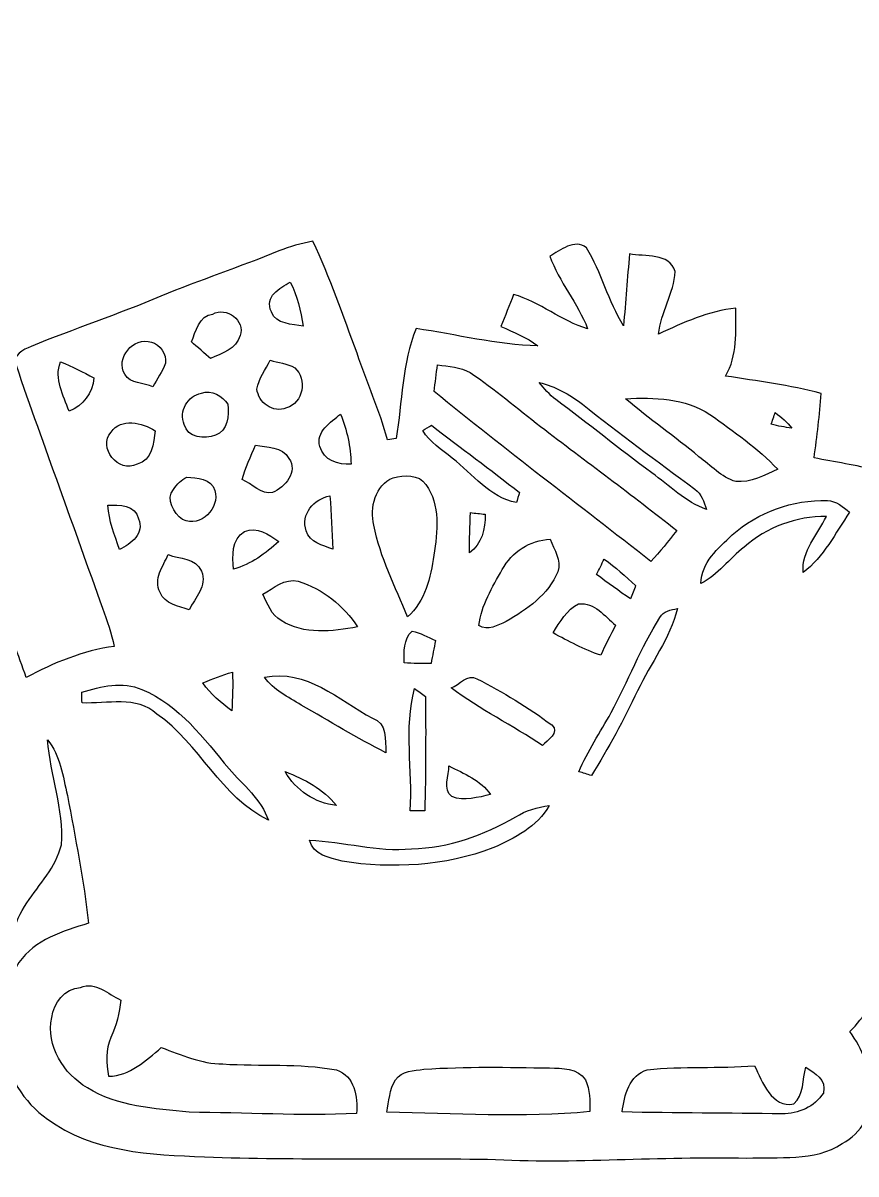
# Model space of a CAD drawing. Header units: centimetres. Extents: x -14.4 to 14.9, y -7.9 to 6.5.
# Drawn here: x -3.01 to 7.42, y -7.87 to 6.54 of the extents above; entities that cross this region are included whole.
import ezdxf

# ---------------------------------------------------------------- set-up
doc = ezdxf.new("R2010")
doc.units = ezdxf.units.CM
doc.header["$MEASUREMENT"] = 0
doc.layers.add('Layer 1', color=7, linetype='Continuous')

msp = doc.modelspace()

# ---------------------------------------------------------------- linework, layer by layer
at = {"layer": 'Layer 1', "color": 251}
for points, knots in [([(10.00407, 5.87375), (10.16459, 6.07589), (10.22667, 6.33977), (10.38931, 6.54262), (10.38931, 6.54262), (10.5089, 6.33977), (10.58827, 6.11505), (10.71951, 5.9182), (10.71951, 5.9182), (10.92306, 5.77286), (11.19576, 5.80073), (11.43141, 5.75063), (11.43141, 5.75063), (11.43847, 5.70971), (11.44587, 5.66843), (11.45364, 5.62716), (11.45364, 5.62716), (11.29383, 5.46982), (11.1065, 5.33435), (10.97386, 5.15232), (10.97386, 5.15232), (10.95692, 4.8895), (11.06099, 4.63197), (11.10086, 4.37268), (11.10086, 4.37268), (10.92694, 4.42842), (10.76325, 4.50991), (10.59497, 4.57835), (10.59497, 4.57835), (10.84262, 3.89714), (11.00032, 3.18699), (11.25291, 2.5079), (11.25291, 2.5079), (11.3538, 2.24367), (11.48997, 1.98226), (11.70975, 1.7974), (11.70975, 1.7974), (11.86886, 1.69651), (12.08017, 1.79634), (12.18036, 1.93604), (12.18036, 1.93604), (12.2234, 2.12125), (12.06712, 2.2419), (11.98986, 2.38619), (11.98986, 2.38619), (12.09887, 2.40877), (12.20611, 2.43558), (12.31935, 2.43769), (12.31935, 2.43769), (12.76879, 2.26166), (12.92437, 1.64289), (12.63685, 1.26224), (12.63685, 1.26224), (12.4333, 0.92781), (12.05089, 0.77788), (11.71787, 0.60995), (11.71787, 0.60995), (11.94223, 0.07585), (12.22551, -0.45685), (12.68483, -0.82585), (12.68483, -0.82585), (12.80971, -0.95814), (13.06759, -0.99448), (13.18084, -0.83256), (13.18084, -0.83256), (13.27009, -0.72637), (13.25421, -0.55774), (13.15861, -0.46108), (13.15861, -0.46108), (13.08417, -0.38418), (13.01574, -0.29986), (12.99598, -0.19156), (12.99598, -0.19156), (13.1445, -0.18979), (13.3096, -0.12876), (13.44824, -0.20391), (13.44824, -0.20391), (13.90826, -0.6163), (13.88533, -1.42028), (13.4433, -1.83621), (13.4433, -1.83621), (13.09335, -2.15265), (12.60016, -2.08986), (12.16766, -2.07186), (12.16766, -2.07186), (12.29889, -2.4952), (12.52185, -2.88396), (12.76174, -3.25402), (12.76174, -3.25402), (12.94871, -3.52884), (13.14379, -3.8167), (13.42954, -3.99803), (13.42954, -3.99803), (13.58653, -4.07776), (13.82642, -4.12679), (13.94389, -3.96064), (13.94389, -3.96064), (14.12875, -3.74509), (14.09876, -3.44311), (13.96118, -3.2131), (13.96118, -3.2131), (13.88604, -3.24132), (13.8116, -3.27166), (13.73717, -3.30165), (13.73717, -3.30165), (13.72059, -3.2385), (13.70436, -3.17535), (13.68954, -3.11291), (13.68954, -3.11291), (13.81584, -3.0413), (13.93578, -2.92382), (14.08924, -2.92065), (14.08924, -2.92065), (14.34536, -2.95381), (14.52704, -3.17429), (14.6364, -3.39161), (14.6364, -3.39161), (14.85971, -4.00262), (14.75599, -4.75015), (14.29244, -5.22534), (14.29244, -5.22534), (13.92379, -5.5245), (13.43096, -5.62998), (12.96529, -5.62751), (12.96529, -5.62751), (12.21458, -5.64762), (11.49385, -5.40103), (10.75549, -5.30895), (10.75549, -5.30895), (10.72903, -6.15879), (10.74702, -7.00934), (10.74173, -7.85989), (10.74173, -7.85989), (10.5029, -7.86871), (10.26407, -7.874), (10.0263, -7.86165), (10.0263, -7.86165), (10.00442, -7.01005), (10.02982, -6.15703), (10.01077, -5.30542), (10.01077, -5.30542), (9.31086, -5.39891), (8.62824, -5.59647), (7.92057, -5.63421), (7.92057, -5.63421), (7.63235, -5.61411), (7.52122, -5.92631), (7.34272, -6.09), (7.34272, -6.09), (7.49229, -6.30837), (7.61118, -6.55391), (7.60201, -6.82731), (7.60201, -6.82731), (7.65528, -7.10177), (7.47959, -7.36529), (7.24641, -7.49229), (7.24641, -7.49229), (6.8961, -7.72548), (6.44596, -7.65246), (6.05014, -7.67539), (6.05014, -7.67539), (4.96782, -7.64611), (3.88549, -7.75159), (2.80353, -7.68809), (2.80353, -7.68809), (1.62278, -7.6775), (0.44132, -7.69973), (-0.73907, -7.66057), (-0.73907, -7.66057), (-1.40935, -7.63058), (-2.14701, -7.60483), (-2.70616, -7.18644), (-2.70616, -7.18644), (-3.31858, -6.76698), (-3.46816, -5.83741), (-3.06493, -5.22534), (-3.06493, -5.22534), (-2.86632, -4.93924), (-2.51178, -4.82917), (-2.19357, -4.73393), (-2.19357, -4.73393), (-2.24966, -4.19559), (-2.36008, -3.66395), (-2.4571, -3.13196), (-2.4571, -3.13196), (-2.51531, -2.89489), (-2.54494, -2.62996), (-2.70651, -2.43664), (-2.70651, -2.43664), (-2.67264, -2.87867), (-2.49943, -3.30447), (-2.53294, -3.75179), (-2.53294, -3.75179), (-2.60103, -4.02978), (-2.81058, -4.24498), (-2.96404, -4.47781), (-2.96404, -4.47781), (-3.14466, -4.72087), (-3.17183, -5.02955), (-3.26531, -5.3086), (-3.26531, -5.3086), (-3.37714, -5.62786), (-3.49497, -5.94854), (-3.67877, -6.23464), (-3.67877, -6.23464), (-3.82305, -6.48652), (-4.02202, -6.70525), (-4.13914, -6.97301), (-4.13914, -6.97301), (-4.12221, -7.118), (-3.91231, -7.14446), (-3.83293, -7.24747), (-3.83293, -7.24747), (-3.87174, -7.33002), (-3.85657, -7.4616), (-3.94229, -7.52299), (-3.94229, -7.52299), (-4.21922, -7.62494), (-4.52191, -7.61506), (-4.81118, -7.59319), (-4.81118, -7.59319), (-4.97487, -7.56356), (-5.16326, -7.49018), (-5.23134, -7.32578), (-5.23134, -7.32578), (-5.28673, -7.07672), (-5.32412, -6.82202), (-5.41302, -6.58178), (-5.41302, -6.58178), (-6.01592, -6.64281), (-6.62129, -6.69537), (-7.22771, -6.65939), (-7.22771, -6.65939), (-7.27322, -6.90704), (-7.31626, -7.15645), (-7.38646, -7.39881), (-7.38646, -7.39881), (-7.4168, -7.50111), (-7.50888, -7.56461), (-7.60624, -7.59566), (-7.60624, -7.59566), (-7.99289, -7.69267), (-8.43809, -7.71631), (-8.77076, -7.45137), (-8.77076, -7.45137), (-8.65258, -7.31485), (-8.52064, -7.19138), (-8.37953, -7.07884), (-8.37953, -7.07884), (-8.48536, -6.82378), (-8.61801, -6.58107), (-8.73654, -6.33201), (-8.73654, -6.33201), (-8.7563, -6.33448), (-8.79581, -6.33942), (-8.81521, -6.34189), (-8.81521, -6.34189), (-8.89847, -6.54932), (-8.98807, -6.77616), (-9.18951, -6.89575), (-9.18951, -6.89575), (-9.38389, -6.98429), (-9.60826, -6.96348), (-9.81004, -7.02557), (-9.81004, -7.02557), (-9.89295, -7.0552), (-9.90036, -7.16492), (-9.89224, -7.24006), (-9.89224, -7.24006), (-9.78076, -7.36494), (-9.52359, -7.36635), (-9.50877, -7.56356), (-9.50877, -7.56356), (-9.59168, -7.75406), (-9.84074, -7.7724), (-10.01677, -7.80027), (-10.01677, -7.80027), (-10.26089, -7.86483), (-10.48385, -7.73148), (-10.70328, -7.64893), (-10.70328, -7.64893), (-10.67082, -7.35436), (-10.68388, -7.05979), (-10.72444, -6.76734), (-10.72444, -6.76734), (-11.35768, -6.76734), (-11.99021, -6.80332), (-12.62345, -6.79238), (-12.62345, -6.79238), (-12.64391, -7.07813), (-12.63826, -7.366), (-12.57335, -7.64611), (-12.57335, -7.64611), (-12.80125, -7.75864), (-13.05595, -7.84472), (-13.31278, -7.80874), (-13.31278, -7.80874), (-13.49269, -7.77522), (-13.66026, -7.69973), (-13.82854, -7.63129), (-13.82854, -7.63129), (-13.77033, -7.43479), (-13.59147, -7.33601), (-13.41684, -7.26616), (-13.41684, -7.26616), (-13.54737, -6.737), (-13.69871, -6.20818), (-13.73046, -5.66138), (-13.73046, -5.66138), (-13.75657, -5.20277), (-13.73823, -4.7438), (-13.71776, -4.28554), (-13.71776, -4.28554), (-13.7227, -3.86151), (-13.82183, -3.44135), (-13.77915, -3.0166), (-13.77915, -3.0166), (-13.76962, -2.52836), (-13.65744, -2.0514), (-13.60135, -1.56845), (-13.60135, -1.56845), (-13.55372, -1.20615), (-13.46588, -0.85125), (-13.38016, -0.49671), (-13.38016, -0.49671), (-13.72517, -0.49389), (-14.05643, -0.39476), (-14.37287, -0.26599), (-14.37287, -0.26599), (-14.37464, -0.23671), (-14.37746, -0.17886), (-14.37887, -0.14958), (-14.37887, -0.14958), (-14.04514, 0.02434), (-13.66344, 0.0762), (-13.29055, 0.07408), (-13.29055, 0.07408), (-13.57136, 0.39476), (-13.92767, 0.65405), (-14.13898, 1.03152), (-14.13898, 1.03152), (-14.29844, 1.32539), (-14.39404, 1.67958), (-14.28821, 2.00801), (-14.28821, 2.00801), (-14.17673, 2.56364), (-13.73646, 3.15454), (-13.11028, 3.09951), (-13.11028, 3.09951), (-13.08594, 3.04976), (-13.0616, 3.00002), (-13.03726, 2.95028), (-13.03726, 2.95028), (-13.208, 2.76719), (-13.4172, 2.60421), (-13.4934, 2.35444), (-13.4934, 2.35444), (-13.33782, 2.28247), (-13.17907, 2.21862), (-13.02244, 2.14842), (-13.02244, 2.14842), (-13.18542, 2.06234), (-13.3477, 1.97414), (-13.50116, 1.87184), (-13.50116, 1.87184), (-13.38792, 1.70286), (-13.21294, 1.59103), (-13.04184, 1.48625), (-13.04184, 1.48625), (-13.04078, 1.46579), (-13.03796, 1.42416), (-13.03655, 1.40335), (-13.03655, 1.40335), (-13.18542, 1.32045), (-13.33535, 1.23896), (-13.47611, 1.14265), (-13.47611, 1.14265), (-13.45671, 0.82656), (-13.37769, 0.46179), (-13.0937, 0.27728), (-13.0937, 0.27728), (-12.79208, 0.16051), (-12.4781, 0.28822), (-12.19835, 0.40076), (-12.19835, 0.40076), (-12.08299, 0.48789), (-11.9701, 0.43956), (-11.87768, 0.36618), (-11.87768, 0.36618), (-11.83111, 0.39299), (-11.78419, 0.41981), (-11.73727, 0.44626), (-11.73727, 0.44626), (-11.7094, 0.38523), (-11.68188, 0.32385), (-11.65401, 0.26247), (-11.65401, 0.26247), (-11.4173, 0.26705), (-11.14284, 0.12418), (-10.92976, 0.27481), (-10.92976, 0.27481), (-10.77524, 0.42898), (-10.66906, 0.63888), (-10.6747, 0.86113), (-10.6747, 0.86113), (-10.76078, 1.07068), (-10.96363, 1.19592), (-11.13861, 1.32433), (-11.13861, 1.32433), (-11.13155, 1.34197), (-11.11709, 1.3776), (-11.11003, 1.39524), (-11.11003, 1.39524), (-10.94176, 1.42064), (-10.71845, 1.43192), (-10.62955, 1.60726), (-10.62955, 1.60726), (-10.70187, 1.86372), (-10.97915, 1.96391), (-11.19611, 2.07327), (-11.19611, 2.07327), (-11.19717, 2.09444), (-11.19928, 2.13678), (-11.20034, 2.15794), (-11.20034, 2.15794), (-11.04688, 2.24367), (-10.77489, 2.20627), (-10.68493, 2.38725), (-10.68493, 2.38725), (-10.72339, 2.65042), (-11.00878, 2.74849), (-11.20211, 2.87973), (-11.20211, 2.87973), (-11.18835, 2.92841), (-11.17424, 2.97674), (-11.16013, 3.02472), (-11.16013, 3.02472), (-10.88284, 2.99967), (-10.55617, 3.06282), (-10.32193, 2.87232), (-10.32193, 2.87232), (-10.09685, 2.68146), (-9.91658, 2.42605), (-9.86473, 2.13007), (-9.86473, 2.13007), (-9.80158, 1.89336), (-9.88695, 1.64888), (-9.95574, 1.42311), (-9.95574, 1.42311), (-10.12225, 0.95215), (-10.42494, 0.55139), (-10.69446, 0.13653), (-10.69446, 0.13653), (-10.31311, 0.15593), (-9.79311, 0.16087), (-9.61002, -0.24624), (-9.61002, -0.24624), (-9.94728, -0.34431), (-10.29229, -0.41134), (-10.64436, -0.41628), (-10.64436, -0.41628), (-10.45069, -1.01388), (-10.37661, -1.64006), (-10.22421, -2.2479), (-10.22421, -2.2479), (-10.10285, -2.22074), (-9.98149, -2.19146), (-9.85979, -2.16464), (-9.85979, -2.16464), (-9.7917, -2.29658), (-9.72467, -2.42993), (-9.65941, -2.56399), (-9.65941, -2.56399), (-9.40999, -1.97979), (-9.18034, -1.38571), (-8.87906, -0.8255), (-8.87906, -0.8255), (-8.69103, -0.4251), (-8.45679, -0.04551), (-8.30756, 0.37218), (-8.30756, 0.37218), (-8.17563, 0.62265), (-8.40916, 0.89641), (-8.31215, 1.149), (-8.31215, 1.149), (-8.19891, 1.35749), (-7.91386, 1.34867), (-7.76252, 1.5173), (-7.76252, 1.5173), (-7.71772, 1.56845), (-7.68315, 1.62807), (-7.6514, 1.68804), (-7.6514, 1.68804), (-7.2517, 2.49731), (-6.74652, 3.25438), (-6.16585, 3.94441), (-6.16585, 3.94441), (-6.03003, 4.1275), (-6.25122, 4.35257), (-6.13481, 4.54554), (-6.13481, 4.54554), (-6.00639, 4.87997), (-5.48569, 4.83658), (-5.31707, 4.56177), (-5.31707, 4.56177), (-5.2518, 4.31729), (-5.41408, 4.03613), (-5.25992, 3.81106), (-5.25992, 3.81106), (-4.97452, 3.35245), (-4.69971, 2.88396), (-4.49192, 2.38407), (-4.49192, 2.38407), (-4.36739, 2.08986), (-4.24427, 1.79458), (-4.09328, 1.51271), (-4.09328, 1.51271), (-4.0005, 1.3395), (-3.7906, 1.27494), (-3.68864, 1.1116), (-3.68864, 1.1116), (-3.64561, 0.9084), (-3.7278, 0.69638), (-3.70134, 0.48966), (-3.70134, 0.48966), (-3.61209, 0.03422), (-3.3782, -0.37359), (-3.25861, -0.81986), (-3.25861, -0.81986), (-3.181, -1.10349), (-3.06952, -1.37583), (-2.97427, -1.65347), (-2.97427, -1.65347), (-2.62714, -1.47355), (-2.26166, -1.31657), (-1.87043, -1.26577), (-1.87043, -1.26577), (-1.90394, -1.10173), (-1.95968, -0.94403), (-2.0193, -0.78811), (-2.0193, -0.78811), (-2.37561, 0.22789), (-2.7499, 1.23825), (-3.10092, 2.25566), (-3.10092, 2.25566), (-3.15136, 2.38301), (-3.00814, 2.45322), (-2.91324, 2.49202), (-2.91324, 2.49202), (-2.37419, 2.70969), (-1.8228, 2.89595), (-1.28623, 3.11961), (-1.28623, 3.11961), (-0.8001, 3.32387), (-0.29845, 3.48686), (0.18909, 3.68759), (0.18909, 3.68759), (0.32667, 3.74438), (0.47202, 3.77825), (0.61771, 3.80894), (0.61771, 3.80894), (0.83114, 3.35315), (0.99378, 2.87549), (1.17087, 2.40524), (1.17087, 2.40524), (1.29187, 2.04258), (1.44851, 1.69192), (1.55222, 1.32362), (1.55222, 1.32362), (1.5875, 1.32856), (1.62278, 1.3335), (1.65841, 1.33844), (1.65841, 1.33844), (1.73602, 1.7967), (1.73037, 2.27965), (1.90818, 2.71533), (1.90818, 2.71533), (2.41688, 2.64301), (2.91712, 2.51001), (3.43359, 2.49908), (3.43359, 2.49908), (3.29494, 2.60703), (3.13055, 2.67088), (2.9718, 2.74108), (2.9718, 2.74108), (3.02436, 2.87549), (3.07869, 3.00955), (3.1309, 3.14396), (3.1309, 3.14396), (3.46075, 3.04553), (3.72816, 2.80952), (4.05765, 2.71392), (4.05765, 2.71392), (3.931, 3.03283), (3.70417, 3.30094), (3.58211, 3.62162), (3.58211, 3.62162), (3.71475, 3.69041), (3.89326, 3.85022), (4.04178, 3.72533), (4.04178, 3.72533), (4.23439, 3.42053), (4.31236, 3.05541), (4.50779, 2.75061), (4.50779, 2.75061), (4.53249, 3.05118), (4.55366, 3.35139), (4.58258, 3.65125), (4.58258, 3.65125), (4.76956, 3.61139), (5.08564, 3.67101), (5.15338, 3.42865), (5.15338, 3.42865), (5.14068, 3.15771), (4.97099, 2.91782), (4.94489, 2.64583), (4.94489, 2.64583), (5.25533, 2.78871), (5.56966, 2.93758), (5.91502, 2.97109), (5.91502, 2.97109), (5.90726, 2.68288), (5.94042, 2.37737), (5.78273, 2.11984), (5.78273, 2.11984), (6.18384, 2.06058), (6.58777, 2.00519), (6.98077, 1.90394), (6.98077, 1.90394), (6.96313, 1.63407), (6.92961, 1.3656), (6.89328, 1.09784), (6.89328, 1.09784), (7.15222, 1.03893), (7.41821, 1.01106), (7.67327, 0.93416), (7.67327, 0.93416), (7.83731, 0.87806), (7.97772, 0.77082), (8.12306, 0.67839), (8.12306, 0.67839), (8.07156, 0.34255), (7.82391, 0.10724), (7.58331, -0.1076), (7.58331, -0.1076), (7.64787, -0.17321), (7.71278, -0.23883), (7.77522, -0.30692), (7.77522, -0.30692), (7.6641, -0.38841), (7.53604, -0.47766), (7.50323, -0.62018), (7.50323, -0.62018), (7.51875, -0.75389), (7.61365, -0.86113), (7.66798, -0.98108), (7.66798, -0.98108), (7.91986, -0.92463), (8.16681, -0.80821), (8.32309, -0.59655), (8.32309, -0.59655), (8.62859, -0.2286), (8.89459, 0.18556), (9.0357, 0.64594), (9.0357, 0.64594), (8.7182, 0.76694), (8.37459, 0.89676), (8.17386, 1.18816), (8.17386, 1.18816), (7.89164, 1.53811), (7.92797, 2.11243), (8.30933, 2.37984), (8.30933, 2.37984), (8.44197, 2.49343), (8.61131, 2.42782), (8.75594, 2.38654), (8.75594, 2.38654), (8.69315, 2.27718), (8.59543, 2.18511), (8.5598, 2.06163), (8.5598, 2.06163), (8.56262, 1.82598), (8.9027, 1.64641), (9.08438, 1.81539), (9.08438, 1.81539), (9.26077, 1.96779), (9.36166, 2.18687), (9.45727, 2.39466), (9.45727, 2.39466), (9.61919, 2.79224), (9.74196, 3.20463), (9.85767, 3.61774), (9.85767, 3.61774), (9.94904, 3.94123), (10.0778, 4.25379), (10.15294, 4.58223), (10.15294, 4.58223), (10.00019, 4.51344), (9.85344, 4.4323), (9.69751, 4.37198), (9.69751, 4.37198), (9.69539, 4.62915), (9.75677, 4.88139), (9.79417, 5.13468), (9.79417, 5.13468), (9.61637, 5.32659), (9.42516, 5.50968), (9.28123, 5.72982), (9.28123, 5.72982), (9.52288, 5.76721), (9.77618, 5.78485), (10.00407, 5.87375), (10.00407, 5.87375), (10.00407, 5.87375), (10.00407, 5.87375), (10.00407, 5.87375)], [0, 0, 0, 0, 0.00555556, 0.00555556, 0.00555556, 0.00555556, 0.01111111, 0.01111111, 0.01111111, 0.01111111, 0.01666667, 0.01666667, 0.01666667, 0.01666667, 0.02222222, 0.02222222, 0.02222222, 0.02222222, 0.02777778, 0.02777778, 0.02777778, 0.02777778, 0.03333333, 0.03333333, 0.03333333, 0.03333333, 0.03888889, 0.03888889, 0.03888889, 0.03888889, 0.04444444, 0.04444444, 0.04444444, 0.04444444, 0.05, 0.05, 0.05, 0.05, 0.05555556, 0.05555556, 0.05555556, 0.05555556, 0.06111111, 0.06111111, 0.06111111, 0.06111111, 0.06666667, 0.06666667, 0.06666667, 0.06666667, 0.07222222, 0.07222222, 0.07222222, 0.07222222, 0.07777778, 0.07777778, 0.07777778, 0.07777778, 0.08333333, 0.08333333, 0.08333333, 0.08333333, 0.08888889, 0.08888889, 0.08888889, 0.08888889, 0.09444444, 0.09444444, 0.09444444, 0.09444444, 0.1, 0.1, 0.1, 0.1, 0.10555556, 0.10555556, 0.10555556, 0.10555556, 0.11111111, 0.11111111, 0.11111111, 0.11111111, 0.11666667, 0.11666667, 0.11666667, 0.11666667, 0.12222222, 0.12222222, 0.12222222, 0.12222222, 0.12777778, 0.12777778, 0.12777778, 0.12777778, 0.13333333, 0.13333333, 0.13333333, 0.13333333, 0.13888889, 0.13888889, 0.13888889, 0.13888889, 0.14444444, 0.14444444, 0.14444444, 0.14444444, 0.15, 0.15, 0.15, 0.15, 0.15555556, 0.15555556, 0.15555556, 0.15555556, 0.16111111, 0.16111111, 0.16111111, 0.16111111, 0.16666667, 0.16666667, 0.16666667, 0.16666667, 0.17222222, 0.17222222, 0.17222222, 0.17222222, 0.17777778, 0.17777778, 0.17777778, 0.17777778, 0.18333333, 0.18333333, 0.18333333, 0.18333333, 0.18888889, 0.18888889, 0.18888889, 0.18888889, 0.19444444, 0.19444444, 0.19444444, 0.19444444, 0.2, 0.2, 0.2, 0.2, 0.20555556, 0.20555556, 0.20555556, 0.20555556, 0.21111111, 0.21111111, 0.21111111, 0.21111111, 0.21666667, 0.21666667, 0.21666667, 0.21666667, 0.22222222, 0.22222222, 0.22222222, 0.22222222, 0.22777778, 0.22777778, 0.22777778, 0.22777778, 0.23333333, 0.23333333, 0.23333333, 0.23333333, 0.23888889, 0.23888889, 0.23888889, 0.23888889, 0.24444444, 0.24444444, 0.24444444, 0.24444444, 0.25, 0.25, 0.25, 0.25, 0.25555556, 0.25555556, 0.25555556, 0.25555556, 0.26111111, 0.26111111, 0.26111111, 0.26111111, 0.26666667, 0.26666667, 0.26666667, 0.26666667, 0.27222222, 0.27222222, 0.27222222, 0.27222222, 0.27777778, 0.27777778, 0.27777778, 0.27777778, 0.28333333, 0.28333333, 0.28333333, 0.28333333, 0.28888889, 0.28888889, 0.28888889, 0.28888889, 0.29444444, 0.29444444, 0.29444444, 0.29444444, 0.3, 0.3, 0.3, 0.3, 0.30555556, 0.30555556, 0.30555556, 0.30555556, 0.31111111, 0.31111111, 0.31111111, 0.31111111, 0.31666667, 0.31666667, 0.31666667, 0.31666667, 0.32222222, 0.32222222, 0.32222222, 0.32222222, 0.32777778, 0.32777778, 0.32777778, 0.32777778, 0.33333333, 0.33333333, 0.33333333, 0.33333333, 0.33888889, 0.33888889, 0.33888889, 0.33888889, 0.34444444, 0.34444444, 0.34444444, 0.34444444, 0.35, 0.35, 0.35, 0.35, 0.35555556, 0.35555556, 0.35555556, 0.35555556, 0.36111111, 0.36111111, 0.36111111, 0.36111111, 0.36666667, 0.36666667, 0.36666667, 0.36666667, 0.37222222, 0.37222222, 0.37222222, 0.37222222, 0.37777778, 0.37777778, 0.37777778, 0.37777778, 0.38333333, 0.38333333, 0.38333333, 0.38333333, 0.38888889, 0.38888889, 0.38888889, 0.38888889, 0.39444444, 0.39444444, 0.39444444, 0.39444444, 0.4, 0.4, 0.4, 0.4, 0.40555556, 0.40555556, 0.40555556, 0.40555556, 0.41111111, 0.41111111, 0.41111111, 0.41111111, 0.41666667, 0.41666667, 0.41666667, 0.41666667, 0.42222222, 0.42222222, 0.42222222, 0.42222222, 0.42777778, 0.42777778, 0.42777778, 0.42777778, 0.43333333, 0.43333333, 0.43333333, 0.43333333, 0.43888889, 0.43888889, 0.43888889, 0.43888889, 0.44444444, 0.44444444, 0.44444444, 0.44444444, 0.45, 0.45, 0.45, 0.45, 0.45555556, 0.45555556, 0.45555556, 0.45555556, 0.46111111, 0.46111111, 0.46111111, 0.46111111, 0.46666667, 0.46666667, 0.46666667, 0.46666667, 0.47222222, 0.47222222, 0.47222222, 0.47222222, 0.47777778, 0.47777778, 0.47777778, 0.47777778, 0.48333333, 0.48333333, 0.48333333, 0.48333333, 0.48888889, 0.48888889, 0.48888889, 0.48888889, 0.49444444, 0.49444444, 0.49444444, 0.49444444, 0.5, 0.5, 0.5, 0.5, 0.50555556, 0.50555556, 0.50555556, 0.50555556, 0.51111111, 0.51111111, 0.51111111, 0.51111111, 0.51666667, 0.51666667, 0.51666667, 0.51666667, 0.52222222, 0.52222222, 0.52222222, 0.52222222, 0.52777778, 0.52777778, 0.52777778, 0.52777778, 0.53333333, 0.53333333, 0.53333333, 0.53333333, 0.53888889, 0.53888889, 0.53888889, 0.53888889, 0.54444444, 0.54444444, 0.54444444, 0.54444444, 0.55, 0.55, 0.55, 0.55, 0.55555556, 0.55555556, 0.55555556, 0.55555556, 0.56111111, 0.56111111, 0.56111111, 0.56111111, 0.56666667, 0.56666667, 0.56666667, 0.56666667, 0.57222222, 0.57222222, 0.57222222, 0.57222222, 0.57777778, 0.57777778, 0.57777778, 0.57777778, 0.58333333, 0.58333333, 0.58333333, 0.58333333, 0.58888889, 0.58888889, 0.58888889, 0.58888889, 0.59444444, 0.59444444, 0.59444444, 0.59444444, 0.6, 0.6, 0.6, 0.6, 0.60555556, 0.60555556, 0.60555556, 0.60555556, 0.61111111, 0.61111111, 0.61111111, 0.61111111, 0.61666667, 0.61666667, 0.61666667, 0.61666667, 0.62222222, 0.62222222, 0.62222222, 0.62222222, 0.62777778, 0.62777778, 0.62777778, 0.62777778, 0.63333333, 0.63333333, 0.63333333, 0.63333333, 0.63888889, 0.63888889, 0.63888889, 0.63888889, 0.64444444, 0.64444444, 0.64444444, 0.64444444, 0.65, 0.65, 0.65, 0.65, 0.65555556, 0.65555556, 0.65555556, 0.65555556, 0.66111111, 0.66111111, 0.66111111, 0.66111111, 0.66666667, 0.66666667, 0.66666667, 0.66666667, 0.67222222, 0.67222222, 0.67222222, 0.67222222, 0.67777778, 0.67777778, 0.67777778, 0.67777778, 0.68333333, 0.68333333, 0.68333333, 0.68333333, 0.68888889, 0.68888889, 0.68888889, 0.68888889, 0.69444444, 0.69444444, 0.69444444, 0.69444444, 0.7, 0.7, 0.7, 0.7, 0.70555556, 0.70555556, 0.70555556, 0.70555556, 0.71111111, 0.71111111, 0.71111111, 0.71111111, 0.71666667, 0.71666667, 0.71666667, 0.71666667, 0.72222222, 0.72222222, 0.72222222, 0.72222222, 0.72777778, 0.72777778, 0.72777778, 0.72777778, 0.73333333, 0.73333333, 0.73333333, 0.73333333, 0.73888889, 0.73888889, 0.73888889, 0.73888889, 0.74444444, 0.74444444, 0.74444444, 0.74444444, 0.75, 0.75, 0.75, 0.75, 0.75555556, 0.75555556, 0.75555556, 0.75555556, 0.76111111, 0.76111111, 0.76111111, 0.76111111, 0.76666667, 0.76666667, 0.76666667, 0.76666667, 0.77222222, 0.77222222, 0.77222222, 0.77222222, 0.77777778, 0.77777778, 0.77777778, 0.77777778, 0.78333333, 0.78333333, 0.78333333, 0.78333333, 0.78888889, 0.78888889, 0.78888889, 0.78888889, 0.79444444, 0.79444444, 0.79444444, 0.79444444, 0.8, 0.8, 0.8, 0.8, 0.80555556, 0.80555556, 0.80555556, 0.80555556, 0.81111111, 0.81111111, 0.81111111, 0.81111111, 0.81666667, 0.81666667, 0.81666667, 0.81666667, 0.82222222, 0.82222222, 0.82222222, 0.82222222, 0.82777778, 0.82777778, 0.82777778, 0.82777778, 0.83333333, 0.83333333, 0.83333333, 0.83333333, 0.83888889, 0.83888889, 0.83888889, 0.83888889, 0.84444444, 0.84444444, 0.84444444, 0.84444444, 0.85, 0.85, 0.85, 0.85, 0.85555556, 0.85555556, 0.85555556, 0.85555556, 0.86111111, 0.86111111, 0.86111111, 0.86111111, 0.86666667, 0.86666667, 0.86666667, 0.86666667, 0.87222222, 0.87222222, 0.87222222, 0.87222222, 0.87777778, 0.87777778, 0.87777778, 0.87777778, 0.88333333, 0.88333333, 0.88333333, 0.88333333, 0.88888889, 0.88888889, 0.88888889, 0.88888889, 0.89444444, 0.89444444, 0.89444444, 0.89444444, 0.9, 0.9, 0.9, 0.9, 0.90555556, 0.90555556, 0.90555556, 0.90555556, 0.91111111, 0.91111111, 0.91111111, 0.91111111, 0.91666667, 0.91666667, 0.91666667, 0.91666667, 0.92222222, 0.92222222, 0.92222222, 0.92222222, 0.92777778, 0.92777778, 0.92777778, 0.92777778, 0.93333333, 0.93333333, 0.93333333, 0.93333333, 0.93888889, 0.93888889, 0.93888889, 0.93888889, 0.94444444, 0.94444444, 0.94444444, 0.94444444, 0.95, 0.95, 0.95, 0.95, 0.95555556, 0.95555556, 0.95555556, 0.95555556, 0.96111111, 0.96111111, 0.96111111, 0.96111111, 0.96666667, 0.96666667, 0.96666667, 0.96666667, 0.97222222, 0.97222222, 0.97222222, 0.97222222, 0.97777778, 0.97777778, 0.97777778, 0.97777778, 0.98333333, 0.98333333, 0.98333333, 0.98333333, 0.98888889, 0.98888889, 0.98888889, 0.98888889, 1, 1, 1, 1]), ([(0.09631, 2.92312), (0.15416, 2.76684), (0.36336, 2.77142), (0.49318, 2.74391), (0.49318, 2.74391), (0.46567, 2.93582), (0.42263, 3.12561), (0.33232, 3.29847), (0.33232, 3.29847), (0.19967, 3.22051), (0.00741, 3.12103), (0.09631, 2.92312), (0.09631, 2.92312), (0.09631, 2.92312), (0.09631, 2.92312), (0.09631, 2.92312)], [0, 0, 0, 0, 0.2, 0.2, 0.2, 0.2, 0.4, 0.4, 0.4, 0.4, 0.6, 0.6, 0.6, 0.6, 1, 1, 1, 1]), ([(-0.63818, 2.89736), (-0.8061, 2.87655), (-0.85372, 2.67723), (-0.9017, 2.54776), (-0.9017, 2.54776), (-0.84314, 2.4959), (-0.72602, 2.39254), (-0.6671, 2.34068), (-0.6671, 2.34068), (-0.52952, 2.40383), (-0.3362, 2.45921), (-0.29598, 2.62855), (-0.29598, 2.62855), (-0.22401, 2.8127), (-0.46673, 2.99544), (-0.63818, 2.89736), (-0.63818, 2.89736), (-0.63818, 2.89736), (-0.63818, 2.89736), (-0.63818, 2.89736)], [0, 0, 0, 0, 0.16666667, 0.16666667, 0.16666667, 0.16666667, 0.33333333, 0.33333333, 0.33333333, 0.33333333, 0.5, 0.5, 0.5, 0.5, 0.66666667, 0.66666667, 0.66666667, 0.66666667, 1, 1, 1, 1]), ([(-1.73919, 2.14313), (-1.67217, 2.02001), (-1.49437, 2.04117), (-1.38853, 1.98579), (-1.38853, 1.98579), (-1.33703, 2.08456), (-1.26471, 2.17452), (-1.22873, 2.28106), (-1.22873, 2.28106), (-1.21461, 2.39536), (-1.29258, 2.51742), (-1.40653, 2.54564), (-1.40653, 2.54564), (-1.62878, 2.61902), (-1.86231, 2.34103), (-1.73919, 2.14313), (-1.73919, 2.14313), (-1.73919, 2.14313), (-1.73919, 2.14313), (-1.73919, 2.14313)], [0, 0, 0, 0, 0.16666667, 0.16666667, 0.16666667, 0.16666667, 0.33333333, 0.33333333, 0.33333333, 0.33333333, 0.5, 0.5, 0.5, 0.5, 0.66666667, 0.66666667, 0.66666667, 0.66666667, 1, 1, 1, 1]), ([(0.08184, 2.32022), (0.02611, 2.20098), (-0.06562, 2.09127), (-0.08396, 1.95756), (-0.08396, 1.95756), (-0.06879, 1.79141), (0.11747, 1.64959), (0.28575, 1.72332), (0.28575, 1.72332), (0.49459, 1.77483), (0.55069, 2.0888), (0.38911, 2.22179), (0.38911, 2.22179), (0.30092, 2.28388), (0.17604, 2.28424), (0.08184, 2.32022), (0.08184, 2.32022), (0.08184, 2.32022), (0.08184, 2.32022), (0.08184, 2.32022)], [0, 0, 0, 0, 0.16666667, 0.16666667, 0.16666667, 0.16666667, 0.33333333, 0.33333333, 0.33333333, 0.33333333, 0.5, 0.5, 0.5, 0.5, 0.66666667, 0.66666667, 0.66666667, 0.66666667, 1, 1, 1, 1]), ([(-2.54247, 2.29799), (-2.63066, 2.08668), (-2.50613, 1.87995), (-2.43699, 1.6824), (-2.43699, 1.6824), (-2.25989, 1.74907), (-2.14136, 1.90465), (-2.12513, 2.09726), (-2.12513, 2.09726), (-2.26166, 2.16994), (-2.39854, 2.24155), (-2.54247, 2.29799), (-2.54247, 2.29799), (-2.54247, 2.29799), (-2.54247, 2.29799), (-2.54247, 2.29799)], [0, 0, 0, 0, 0.2, 0.2, 0.2, 0.2, 0.4, 0.4, 0.4, 0.4, 0.6, 0.6, 0.6, 0.6, 1, 1, 1, 1]), ([(2.17734, 2.26201), (2.16359, 2.14983), (2.14771, 2.03906), (2.13501, 1.92687), (2.13501, 1.92687), (3.02436, 1.19768), (3.94688, 0.50941), (4.84928, -0.2032), (4.84928, -0.2032), (4.96394, -0.07973), (5.06871, 0.05256), (5.17419, 0.18415), (5.17419, 0.18415), (4.61469, 0.63253), (4.03507, 1.0541), (3.46604, 1.49013), (3.46604, 1.49013), (3.17253, 1.71379), (2.89595, 1.96003), (2.58763, 2.16323), (2.58763, 2.16323), (2.46415, 2.23661), (2.31599, 2.23979), (2.17734, 2.26201), (2.17734, 2.26201), (2.17734, 2.26201), (2.17734, 2.26201), (2.17734, 2.26201)], [0, 0, 0, 0, 0.125, 0.125, 0.125, 0.125, 0.25, 0.25, 0.25, 0.25, 0.375, 0.375, 0.375, 0.375, 0.5, 0.5, 0.5, 0.5, 0.625, 0.625, 0.625, 0.625, 0.75, 0.75, 0.75, 0.75, 1, 1, 1, 1]), ([(3.45228, 2.04117), (3.51296, 1.96286), (3.57893, 1.88701), (3.6576, 1.82598), (3.6576, 1.82598), (4.06259, 1.52612), (4.45417, 1.20862), (4.85987, 0.90911), (4.85987, 0.90911), (5.08212, 0.75036), (5.28214, 0.54257), (5.54531, 0.45014), (5.54531, 0.45014), (5.51427, 0.54363), (5.48217, 0.64382), (5.39856, 0.70414), (5.39856, 0.70414), (4.92831, 1.05763), (4.44817, 1.39841), (3.99168, 1.76953), (3.99168, 1.76953), (3.83081, 1.89195), (3.64878, 1.99108), (3.45228, 2.04117), (3.45228, 2.04117), (3.45228, 2.04117), (3.45228, 2.04117), (3.45228, 2.04117)], [0, 0, 0, 0, 0.125, 0.125, 0.125, 0.125, 0.25, 0.25, 0.25, 0.25, 0.375, 0.375, 0.375, 0.375, 0.5, 0.5, 0.5, 0.5, 0.625, 0.625, 0.625, 0.625, 0.75, 0.75, 0.75, 0.75, 1, 1, 1, 1]), ([(-0.77964, 1.90676), (-0.94933, 1.8736), (-1.06574, 1.68134), (-0.99448, 1.51306), (-0.99448, 1.51306), (-0.95568, 1.34796), (-0.73695, 1.32292), (-0.60466, 1.37936), (-0.60466, 1.37936), (-0.45226, 1.43334), (-0.42827, 1.63089), (-0.44979, 1.76777), (-0.44979, 1.76777), (-0.51717, 1.87501), (-0.64876, 1.95086), (-0.77964, 1.90676), (-0.77964, 1.90676), (-0.77964, 1.90676), (-0.77964, 1.90676), (-0.77964, 1.90676)], [0, 0, 0, 0, 0.16666667, 0.16666667, 0.16666667, 0.16666667, 0.33333333, 0.33333333, 0.33333333, 0.33333333, 0.5, 0.5, 0.5, 0.5, 0.66666667, 0.66666667, 0.66666667, 0.66666667, 1, 1, 1, 1]), ([(4.53214, 1.8355), (4.82847, 1.58256), (5.15126, 1.36172), (5.45006, 1.11054), (5.45006, 1.11054), (5.59858, 1.00189), (5.73229, 0.85584), (5.91185, 0.79834), (5.91185, 0.79834), (6.10023, 0.78458), (6.27309, 0.87701), (6.4389, 0.95285), (6.4389, 0.95285), (6.18702, 1.21673), (5.88433, 1.42769), (5.58906, 1.63971), (5.58906, 1.63971), (5.27685, 1.84397), (4.89162, 1.85773), (4.53214, 1.8355), (4.53214, 1.8355), (4.53214, 1.8355), (4.53214, 1.8355), (4.53214, 1.8355)], [0, 0, 0, 0, 0.14285714, 0.14285714, 0.14285714, 0.14285714, 0.28571429, 0.28571429, 0.28571429, 0.28571429, 0.42857143, 0.42857143, 0.42857143, 0.42857143, 0.57142857, 0.57142857, 0.57142857, 0.57142857, 0.71428571, 0.71428571, 0.71428571, 0.71428571, 1, 1, 1, 1]), ([(-1.91135, 1.41746), (-2.08351, 1.23331), (-1.81716, 0.88935), (-1.58433, 1.01882), (-1.58433, 1.01882), (-1.397, 1.05622), (-1.37654, 1.28658), (-1.3589, 1.43651), (-1.3589, 1.43651), (-1.52118, 1.53564), (-1.78541, 1.60161), (-1.91135, 1.41746), (-1.91135, 1.41746), (-1.91135, 1.41746), (-1.91135, 1.41746), (-1.91135, 1.41746)], [0, 0, 0, 0, 0.2, 0.2, 0.2, 0.2, 0.4, 0.4, 0.4, 0.4, 0.6, 0.6, 0.6, 0.6, 1, 1, 1, 1]), ([(0.7052, 1.23825), (0.74612, 1.06433), (0.93627, 1.00577), (1.09538, 1.01847), (1.09538, 1.01847), (1.08938, 1.23402), (1.04352, 1.44498), (0.96238, 1.6443), (0.96238, 1.6443), (0.84455, 1.54058), (0.64629, 1.4224), (0.7052, 1.23825), (0.7052, 1.23825), (0.7052, 1.23825), (0.7052, 1.23825), (0.7052, 1.23825)], [0, 0, 0, 0, 0.2, 0.2, 0.2, 0.2, 0.4, 0.4, 0.4, 0.4, 0.6, 0.6, 0.6, 0.6, 1, 1, 1, 1]), ([(6.40644, 1.66264), (6.3941, 1.62595), (6.36905, 1.55258), (6.35635, 1.51589), (6.35635, 1.51589), (6.44172, 1.49578), (6.5278, 1.4799), (6.61494, 1.4672), (6.61494, 1.4672), (6.55426, 1.54129), (6.4837, 1.6062), (6.40644, 1.66264), (6.40644, 1.66264), (6.40644, 1.66264), (6.40644, 1.66264), (6.40644, 1.66264)], [0, 0, 0, 0, 0.2, 0.2, 0.2, 0.2, 0.4, 0.4, 0.4, 0.4, 0.6, 0.6, 0.6, 0.6, 1, 1, 1, 1]), ([(1.99319, 1.44039), (2.07786, 1.28764), (2.23238, 1.20086), (2.36255, 1.09255), (2.36255, 1.09255), (2.61937, 0.89394), (2.83034, 0.59831), (3.16653, 0.53481), (3.16653, 0.53481), (3.17571, 0.56621), (3.1944, 0.629), (3.20357, 0.6604), (3.20357, 0.6604), (2.84268, 0.95038), (2.46627, 1.22026), (2.1015, 1.50495), (2.1015, 1.50495), (2.07433, 1.48872), (2.02036, 1.45662), (1.99319, 1.44039), (1.99319, 1.44039), (1.99319, 1.44039), (1.99319, 1.44039), (1.99319, 1.44039)], [0, 0, 0, 0, 0.14285714, 0.14285714, 0.14285714, 0.14285714, 0.28571429, 0.28571429, 0.28571429, 0.28571429, 0.42857143, 0.42857143, 0.42857143, 0.42857143, 0.57142857, 0.57142857, 0.57142857, 0.57142857, 0.71428571, 0.71428571, 0.71428571, 0.71428571, 1, 1, 1, 1]), ([(-0.10125, 1.25659), (-0.16475, 1.11584), (-0.22613, 0.97367), (-0.26917, 0.82479), (-0.26917, 0.82479), (-0.14676, 0.77153), (-0.03316, 0.63324), (0.11254, 0.66181), (0.11254, 0.66181), (0.26635, 0.72461), (0.43603, 0.9271), (0.31538, 1.08938), (0.31538, 1.08938), (0.23742, 1.24001), (0.03528, 1.22343), (-0.10125, 1.25659), (-0.10125, 1.25659), (-0.10125, 1.25659), (-0.10125, 1.25659), (-0.10125, 1.25659)], [0, 0, 0, 0, 0.16666667, 0.16666667, 0.16666667, 0.16666667, 0.33333333, 0.33333333, 0.33333333, 0.33333333, 0.5, 0.5, 0.5, 0.5, 0.66666667, 0.66666667, 0.66666667, 0.66666667, 1, 1, 1, 1]), ([(1.62207, 0.84667), (1.39665, 0.75953), (1.32539, 0.46778), (1.38077, 0.25153), (1.38077, 0.25153), (1.45627, -0.15099), (1.65171, -0.51823), (1.80093, -0.89641), (1.80093, -0.89641), (2.026, -0.7052), (2.08703, -0.3997), (2.13325, -0.12383), (2.13325, -0.12383), (2.17487, 0.17004), (2.21474, 0.50588), (2.03271, 0.762), (2.03271, 0.762), (1.94381, 0.89429), (1.75577, 0.87948), (1.62207, 0.84667), (1.62207, 0.84667), (1.62207, 0.84667), (1.62207, 0.84667), (1.62207, 0.84667)], [0, 0, 0, 0, 0.14285714, 0.14285714, 0.14285714, 0.14285714, 0.28571429, 0.28571429, 0.28571429, 0.28571429, 0.42857143, 0.42857143, 0.42857143, 0.42857143, 0.57142857, 0.57142857, 0.57142857, 0.57142857, 0.71428571, 0.71428571, 0.71428571, 0.71428571, 1, 1, 1, 1]), ([(-0.95991, 0.85372), (-1.03152, 0.82374), (-1.08479, 0.76412), (-1.12783, 0.70168), (-1.12783, 0.70168), (-1.22908, 0.57997), (-1.12677, 0.40076), (-1.01529, 0.3242), (-1.01529, 0.3242), (-0.78705, 0.21696), (-0.54363, 0.46743), (-0.61278, 0.68897), (-0.61278, 0.68897), (-0.64594, 0.83644), (-0.8442, 0.84984), (-0.95991, 0.85372), (-0.95991, 0.85372), (-0.95991, 0.85372), (-0.95991, 0.85372), (-0.95991, 0.85372)], [0, 0, 0, 0, 0.16666667, 0.16666667, 0.16666667, 0.16666667, 0.33333333, 0.33333333, 0.33333333, 0.33333333, 0.5, 0.5, 0.5, 0.5, 0.66666667, 0.66666667, 0.66666667, 0.66666667, 1, 1, 1, 1]), ([(0.5334, 0.18203), (0.57397, 0.03493), (0.74119, 0.00106), (0.86466, -0.04727), (0.86466, -0.04727), (0.85619, 0.17568), (0.84843, 0.39758), (0.82903, 0.61948), (0.82903, 0.61948), (0.63218, 0.58455), (0.46038, 0.38911), (0.5334, 0.18203), (0.5334, 0.18203), (0.5334, 0.18203), (0.5334, 0.18203), (0.5334, 0.18203)], [0, 0, 0, 0, 0.2, 0.2, 0.2, 0.2, 0.4, 0.4, 0.4, 0.4, 0.6, 0.6, 0.6, 0.6, 1, 1, 1, 1]), ([(-1.9498, 0.5013), (-1.93957, 0.30939), (-1.86761, 0.12947), (-1.80622, -0.05045), (-1.80622, -0.05045), (-1.66158, 0.01235), (-1.48555, 0.15628), (-1.5681, 0.33302), (-1.5681, 0.33302), (-1.60055, 0.50765), (-1.81363, 0.50976), (-1.9498, 0.5013), (-1.9498, 0.5013), (-1.9498, 0.5013), (-1.9498, 0.5013), (-1.9498, 0.5013)], [0, 0, 0, 0, 0.2, 0.2, 0.2, 0.2, 0.4, 0.4, 0.4, 0.4, 0.6, 0.6, 0.6, 0.6, 1, 1, 1, 1]), ([(5.86705, 0.12982), (5.69277, -0.03669), (5.48005, -0.21308), (5.47687, -0.47731), (5.47687, -0.47731), (5.68925, -0.36618), (5.83247, -0.16722), (6.01804, -0.02081), (6.01804, -0.02081), (6.2992, 0.22543), (6.67279, 0.36865), (7.04779, 0.36019), (7.04779, 0.36019), (6.93491, 0.13335), (6.73664, -0.06632), (6.75569, -0.34008), (6.75569, -0.34008), (7.01357, -0.14676), (7.15962, 0.15452), (7.33848, 0.41451), (7.33848, 0.41451), (7.25593, 0.47978), (7.17056, 0.55774), (7.05979, 0.56233), (7.05979, 0.56233), (6.62764, 0.57185), (6.18949, 0.42016), (5.86705, 0.12982), (5.86705, 0.12982), (5.86705, 0.12982), (5.86705, 0.12982), (5.86705, 0.12982)], [0, 0, 0, 0, 0.11111111, 0.11111111, 0.11111111, 0.11111111, 0.22222222, 0.22222222, 0.22222222, 0.22222222, 0.33333333, 0.33333333, 0.33333333, 0.33333333, 0.44444444, 0.44444444, 0.44444444, 0.44444444, 0.55555556, 0.55555556, 0.55555556, 0.55555556, 0.66666667, 0.66666667, 0.66666667, 0.66666667, 0.77777778, 0.77777778, 0.77777778, 0.77777778, 1, 1, 1, 1]), ([(2.59009, 0.40993), (2.58339, 0.24165), (2.57528, 0.07338), (2.57986, -0.09525), (2.57986, -0.09525), (2.73191, 0.01693), (2.77742, 0.20814), (2.77424, 0.38911), (2.77424, 0.38911), (2.71251, 0.39652), (2.65112, 0.40358), (2.59009, 0.40993), (2.59009, 0.40993), (2.59009, 0.40993), (2.59009, 0.40993), (2.59009, 0.40993)], [0, 0, 0, 0, 0.2, 0.2, 0.2, 0.2, 0.4, 0.4, 0.4, 0.4, 0.6, 0.6, 0.6, 0.6, 1, 1, 1, 1]), ([(-0.24165, 0.17321), (-0.40499, 0.07691), (-0.39053, -0.13653), (-0.37712, -0.29916), (-0.37712, -0.29916), (-0.16157, -0.23495), (0.02752, -0.10442), (0.18874, 0.04974), (0.18874, 0.04974), (0.06421, 0.13335), (-0.0829, 0.24201), (-0.24165, 0.17321), (-0.24165, 0.17321), (-0.24165, 0.17321), (-0.24165, 0.17321), (-0.24165, 0.17321)], [0, 0, 0, 0, 0.2, 0.2, 0.2, 0.2, 0.4, 0.4, 0.4, 0.4, 0.6, 0.6, 0.6, 0.6, 1, 1, 1, 1]), ([(2.98662, -0.30304), (2.86844, -0.52493), (2.72133, -0.74859), (2.69593, -1.00471), (2.69593, -1.00471), (2.80599, -1.07491), (2.93335, -1.00189), (3.03706, -0.95391), (3.03706, -0.95391), (3.296, -0.80328), (3.56553, -0.61807), (3.68406, -0.33055), (3.68406, -0.33055), (3.73944, -0.18768), (3.63255, -0.05468), (3.58916, 0.07585), (3.58916, 0.07585), (3.3334, 0.06773), (3.10938, -0.08502), (2.98662, -0.30304), (2.98662, -0.30304), (2.98662, -0.30304), (2.98662, -0.30304), (2.98662, -0.30304)], [0, 0, 0, 0, 0.14285714, 0.14285714, 0.14285714, 0.14285714, 0.28571429, 0.28571429, 0.28571429, 0.28571429, 0.42857143, 0.42857143, 0.42857143, 0.42857143, 0.57142857, 0.57142857, 0.57142857, 0.57142857, 0.71428571, 0.71428571, 0.71428571, 0.71428571, 1, 1, 1, 1]), ([(-1.19486, -0.11571), (-1.25871, -0.26423), (-1.38395, -0.41839), (-1.29681, -0.59055), (-1.29681, -0.59055), (-1.24001, -0.73695), (-1.06116, -0.76235), (-0.9331, -0.80574), (-0.9331, -0.80574), (-0.8576, -0.65511), (-0.70273, -0.50906), (-0.77929, -0.32244), (-0.77929, -0.32244), (-0.84208, -0.16016), (-1.06398, -0.17004), (-1.19486, -0.11571), (-1.19486, -0.11571), (-1.19486, -0.11571), (-1.19486, -0.11571), (-1.19486, -0.11571)], [0, 0, 0, 0, 0.16666667, 0.16666667, 0.16666667, 0.16666667, 0.33333333, 0.33333333, 0.33333333, 0.33333333, 0.5, 0.5, 0.5, 0.5, 0.66666667, 0.66666667, 0.66666667, 0.66666667, 1, 1, 1, 1]), ([(4.26614, -0.17145), (4.23298, -0.23566), (4.20053, -0.29986), (4.16913, -0.36477), (4.16913, -0.36477), (4.30953, -0.46884), (4.44959, -0.57468), (4.59599, -0.67063), (4.59599, -0.67063), (4.6168, -0.61489), (4.63762, -0.55951), (4.65878, -0.50412), (4.65878, -0.50412), (4.53178, -0.38806), (4.40267, -0.27517), (4.26614, -0.17145), (4.26614, -0.17145), (4.26614, -0.17145), (4.26614, -0.17145), (4.26614, -0.17145)], [0, 0, 0, 0, 0.16666667, 0.16666667, 0.16666667, 0.16666667, 0.33333333, 0.33333333, 0.33333333, 0.33333333, 0.5, 0.5, 0.5, 0.5, 0.66666667, 0.66666667, 0.66666667, 0.66666667, 1, 1, 1, 1]), ([(-0.01058, -0.61172), (0.04763, -0.73201), (0.09454, -0.87454), (0.22084, -0.94121), (0.22084, -0.94121), (0.50483, -1.1236), (0.85972, -1.07915), (1.17581, -1.02059), (1.17581, -1.02059), (1.00189, -0.75424), (0.73907, -0.54363), (0.43392, -0.44979), (0.43392, -0.44979), (0.26035, -0.40746), (0.12665, -0.53552), (-0.01058, -0.61172), (-0.01058, -0.61172), (-0.01058, -0.61172), (-0.01058, -0.61172), (-0.01058, -0.61172)], [0, 0, 0, 0, 0.16666667, 0.16666667, 0.16666667, 0.16666667, 0.33333333, 0.33333333, 0.33333333, 0.33333333, 0.5, 0.5, 0.5, 0.5, 0.66666667, 0.66666667, 0.66666667, 0.66666667, 1, 1, 1, 1]), ([(3.94476, -0.73237), (3.79624, -0.80574), (3.71087, -0.96132), (3.62373, -1.09608), (3.62373, -1.09608), (3.8167, -1.20121), (4.01108, -1.30704), (4.22063, -1.37689), (4.22063, -1.37689), (4.27743, -1.24848), (4.3434, -1.12466), (4.40796, -1.00013), (4.40796, -1.00013), (4.27002, -0.88759), (4.1462, -0.71049), (3.94476, -0.73237), (3.94476, -0.73237), (3.94476, -0.73237), (3.94476, -0.73237), (3.94476, -0.73237)], [0, 0, 0, 0, 0.16666667, 0.16666667, 0.16666667, 0.16666667, 0.33333333, 0.33333333, 0.33333333, 0.33333333, 0.5, 0.5, 0.5, 0.5, 0.66666667, 0.66666667, 0.66666667, 0.66666667, 1, 1, 1, 1]), ([(4.96217, -0.90346), (4.72334, -1.28199), (4.56389, -1.70321), (4.3501, -2.0955), (4.3501, -2.0955), (4.21781, -2.3428), (4.05483, -2.57457), (3.94794, -2.83528), (3.94794, -2.83528), (3.99979, -2.85115), (4.05236, -2.86703), (4.10492, -2.88255), (4.10492, -2.88255), (4.32047, -2.54212), (4.50921, -2.18581), (4.68277, -1.8221), (4.68277, -1.8221), (4.84822, -1.47884), (5.08847, -1.16664), (5.18195, -0.79234), (5.18195, -0.79234), (5.10046, -0.80927), (5.00521, -0.82162), (4.96217, -0.90346), (4.96217, -0.90346), (4.96217, -0.90346), (4.96217, -0.90346), (4.96217, -0.90346)], [0, 0, 0, 0, 0.125, 0.125, 0.125, 0.125, 0.25, 0.25, 0.25, 0.25, 0.375, 0.375, 0.375, 0.375, 0.5, 0.5, 0.5, 0.5, 0.625, 0.625, 0.625, 0.625, 0.75, 0.75, 0.75, 0.75, 1, 1, 1, 1]), ([(1.85914, -1.07315), (1.75119, -1.17616), (1.75577, -1.33385), (1.76036, -1.47144), (1.76036, -1.47144), (1.87219, -1.4792), (1.98437, -1.48273), (2.09621, -1.47779), (2.09621, -1.47779), (2.11526, -1.38289), (2.13395, -1.28799), (2.1523, -1.19309), (2.1523, -1.19309), (2.05528, -1.15041), (1.9625, -1.09643), (1.85914, -1.07315), (1.85914, -1.07315), (1.85914, -1.07315), (1.85914, -1.07315), (1.85914, -1.07315)], [0, 0, 0, 0, 0.16666667, 0.16666667, 0.16666667, 0.16666667, 0.33333333, 0.33333333, 0.33333333, 0.33333333, 0.5, 0.5, 0.5, 0.5, 0.66666667, 0.66666667, 0.66666667, 0.66666667, 1, 1, 1, 1]), ([(0.01023, -1.65065), (0.12418, -1.81257), (0.30586, -1.89971), (0.47061, -2.0006), (0.47061, -2.0006), (0.82338, -2.20028), (1.16805, -2.41688), (1.53176, -2.59715), (1.53176, -2.59715), (1.51906, -2.43769), (1.55011, -2.22779), (1.36172, -2.16606), (1.36172, -2.16606), (0.93698, -1.93428), (0.53552, -1.54658), (0.01023, -1.65065), (0.01023, -1.65065), (0.01023, -1.65065), (0.01023, -1.65065), (0.01023, -1.65065)], [0, 0, 0, 0, 0.16666667, 0.16666667, 0.16666667, 0.16666667, 0.33333333, 0.33333333, 0.33333333, 0.33333333, 0.5, 0.5, 0.5, 0.5, 0.66666667, 0.66666667, 0.66666667, 0.66666667, 1, 1, 1, 1]), ([(-2.27824, -1.83974), (-2.27753, -1.87325), (-2.27542, -1.94028), (-2.27471, -1.97379), (-2.27471, -1.97379), (-1.95792, -1.98614), (-1.59632, -1.88101), (-1.33632, -2.11349), (-1.33632, -2.11349), (-0.80151, -2.48708), (-0.53834, -3.15207), (0.06032, -3.44417), (0.06032, -3.44417), (-0.02928, -3.17923), (-0.25753, -3.00284), (-0.43321, -2.79717), (-0.43321, -2.79717), (-0.75036, -2.42323), (-1.05445, -1.99813), (-1.524, -1.80658), (-1.524, -1.80658), (-1.76812, -1.69792), (-2.03588, -1.7653), (-2.27824, -1.83974), (-2.27824, -1.83974), (-2.27824, -1.83974), (-2.27824, -1.83974), (-2.27824, -1.83974)], [0, 0, 0, 0, 0.125, 0.125, 0.125, 0.125, 0.25, 0.25, 0.25, 0.25, 0.375, 0.375, 0.375, 0.375, 0.5, 0.5, 0.5, 0.5, 0.625, 0.625, 0.625, 0.625, 0.75, 0.75, 0.75, 0.75, 1, 1, 1, 1]), ([(-0.75988, -1.72332), (-0.66428, -1.86302), (-0.53199, -1.97062), (-0.39864, -2.07292), (-0.39864, -2.07292), (-0.39194, -1.911), (-0.38171, -1.74943), (-0.39123, -1.58785), (-0.39123, -1.58785), (-0.51682, -1.62595), (-0.63959, -1.67146), (-0.75988, -1.72332), (-0.75988, -1.72332), (-0.75988, -1.72332), (-0.75988, -1.72332), (-0.75988, -1.72332)], [0, 0, 0, 0, 0.2, 0.2, 0.2, 0.2, 0.4, 0.4, 0.4, 0.4, 0.6, 0.6, 0.6, 0.6, 1, 1, 1, 1]), ([(2.34879, -1.78435), (2.70827, -2.05775), (3.11785, -2.25496), (3.49215, -2.50649), (3.49215, -2.50649), (3.55318, -2.44016), (3.71616, -2.34386), (3.60786, -2.25002), (3.60786, -2.25002), (3.31435, -2.02918), (2.99755, -1.83586), (2.66947, -1.67111), (2.66947, -1.67111), (2.55305, -1.60091), (2.45145, -1.75048), (2.34879, -1.78435), (2.34879, -1.78435), (2.34879, -1.78435), (2.34879, -1.78435), (2.34879, -1.78435)], [0, 0, 0, 0, 0.16666667, 0.16666667, 0.16666667, 0.16666667, 0.33333333, 0.33333333, 0.33333333, 0.33333333, 0.5, 0.5, 0.5, 0.5, 0.66666667, 0.66666667, 0.66666667, 0.66666667, 1, 1, 1, 1]), ([(1.8348, -3.32423), (1.89548, -3.32493), (1.95615, -3.32493), (2.01718, -3.32493), (2.01718, -3.32493), (2.03094, -2.84762), (2.02953, -2.36996), (2.02812, -1.89265), (2.02812, -1.89265), (1.98226, -1.85914), (1.93569, -1.82598), (1.88983, -1.79352), (1.88983, -1.79352), (1.75436, -2.29235), (1.86972, -2.81587), (1.8348, -3.32423), (1.8348, -3.32423), (1.8348, -3.32423), (1.8348, -3.32423), (1.8348, -3.32423)], [0, 0, 0, 0, 0.16666667, 0.16666667, 0.16666667, 0.16666667, 0.33333333, 0.33333333, 0.33333333, 0.33333333, 0.5, 0.5, 0.5, 0.5, 0.66666667, 0.66666667, 0.66666667, 0.66666667, 1, 1, 1, 1]), ([(0.27023, -2.83422), (0.3997, -3.0674), (0.64523, -3.23003), (0.91052, -3.2572), (0.91052, -3.2572), (0.74824, -3.05259), (0.50871, -2.92806), (0.27023, -2.83422), (0.27023, -2.83422), (0.27023, -2.83422), (0.27023, -2.83422), (0.27023, -2.83422)], [0, 0, 0, 0, 0.25, 0.25, 0.25, 0.25, 0.5, 0.5, 0.5, 0.5, 1, 1, 1, 1]), ([(2.32057, -2.76296), (2.32375, -2.87831), (2.23732, -3.05823), (2.35691, -3.14713), (2.35691, -3.14713), (2.51248, -3.2071), (2.6857, -3.15454), (2.84233, -3.12244), (2.84233, -3.12244), (2.71851, -2.94181), (2.50896, -2.85715), (2.32057, -2.76296), (2.32057, -2.76296), (2.32057, -2.76296), (2.32057, -2.76296), (2.32057, -2.76296)], [0, 0, 0, 0, 0.2, 0.2, 0.2, 0.2, 0.4, 0.4, 0.4, 0.4, 0.6, 0.6, 0.6, 0.6, 1, 1, 1, 1]), ([(3.15701, -3.40219), (2.75908, -3.62761), (2.31387, -3.7913), (1.85279, -3.80153), (1.85279, -3.80153), (1.4224, -3.84175), (1.00118, -3.71122), (0.57362, -3.69147), (0.57362, -3.69147), (0.61842, -3.88338), (0.82409, -3.91019), (0.98143, -3.95711), (0.98143, -3.95711), (1.61078, -4.05483), (2.27365, -4.01955), (2.87196, -3.78848), (2.87196, -3.78848), (3.14396, -3.67065), (3.42406, -3.52601), (3.57752, -3.25967), (3.57752, -3.25967), (3.42794, -3.2766), (3.28366, -3.3214), (3.15701, -3.40219), (3.15701, -3.40219), (3.15701, -3.40219), (3.15701, -3.40219), (3.15701, -3.40219)], [0, 0, 0, 0, 0.125, 0.125, 0.125, 0.125, 0.25, 0.25, 0.25, 0.25, 0.375, 0.375, 0.375, 0.375, 0.5, 0.5, 0.5, 0.5, 0.625, 0.625, 0.625, 0.625, 0.75, 0.75, 0.75, 0.75, 1, 1, 1, 1]), ([(-2.29553, -5.53649), (-2.49026, -5.55378), (-2.6289, -5.72982), (-2.65254, -5.91538), (-2.65254, -5.91538), (-2.72944, -6.27098), (-2.50578, -6.61952), (-2.20804, -6.7945), (-2.20804, -6.7945), (-1.82915, -7.03192), (-1.36666, -7.05556), (-0.93416, -7.10177), (-0.93416, -7.10177), (-0.23566, -7.10212), (0.46426, -7.15151), (1.1624, -7.11482), (1.1624, -7.11482), (1.18357, -6.9088), (1.1363, -6.64245), (0.91052, -6.57154), (0.91052, -6.57154), (0.44238, -6.48123), (-0.03775, -6.52709), (-0.51082, -6.4964), (-0.51082, -6.4964), (-0.78246, -6.49676), (-1.03046, -6.37787), (-1.28199, -6.29179), (-1.28199, -6.29179), (-1.47532, -6.45372), (-1.67217, -6.64351), (-1.94134, -6.65057), (-1.94134, -6.65057), (-1.96991, -6.4897), (-1.98543, -6.31472), (-1.91311, -6.16303), (-1.91311, -6.16303), (-1.84432, -6.01557), (-1.80446, -5.85682), (-1.78894, -5.69489), (-1.78894, -5.69489), (-1.95051, -5.6201), (-2.10079, -5.46135), (-2.29553, -5.53649), (-2.29553, -5.53649), (-2.29553, -5.53649), (-2.29553, -5.53649), (-2.29553, -5.53649)], [0, 0, 0, 0, 0.07692308, 0.07692308, 0.07692308, 0.07692308, 0.15384615, 0.15384615, 0.15384615, 0.15384615, 0.23076923, 0.23076923, 0.23076923, 0.23076923, 0.30769231, 0.30769231, 0.30769231, 0.30769231, 0.38461538, 0.38461538, 0.38461538, 0.38461538, 0.46153846, 0.46153846, 0.46153846, 0.46153846, 0.53846154, 0.53846154, 0.53846154, 0.53846154, 0.61538462, 0.61538462, 0.61538462, 0.61538462, 0.69230769, 0.69230769, 0.69230769, 0.69230769, 0.76923077, 0.76923077, 0.76923077, 0.76923077, 0.84615385, 0.84615385, 0.84615385, 0.84615385, 1, 1, 1, 1]), ([(2.00801, -6.56167), (1.88313, -6.57895), (1.73037, -6.57966), (1.64994, -6.6929), (1.64994, -6.6929), (1.57374, -6.8139), (1.57304, -6.9656), (1.54199, -7.10071), (1.54199, -7.10071), (2.38866, -7.11553), (3.23885, -7.16986), (4.08411, -7.0933), (4.08411, -7.0933), (4.08411, -6.96066), (4.09046, -6.81673), (4.02872, -6.69607), (4.02872, -6.69607), (3.93876, -6.54544), (3.73239, -6.55144), (3.58175, -6.54614), (3.58175, -6.54614), (3.05717, -6.53627), (2.53153, -6.52709), (2.00801, -6.56167), (2.00801, -6.56167), (2.00801, -6.56167), (2.00801, -6.56167), (2.00801, -6.56167)], [0, 0, 0, 0, 0.125, 0.125, 0.125, 0.125, 0.25, 0.25, 0.25, 0.25, 0.375, 0.375, 0.375, 0.375, 0.5, 0.5, 0.5, 0.5, 0.625, 0.625, 0.625, 0.625, 0.75, 0.75, 0.75, 0.75, 1, 1, 1, 1]), ([(4.80342, -6.57013), (4.57941, -6.62799), (4.51767, -6.89504), (4.48804, -7.09648), (4.48804, -7.09648), (5.15655, -7.11376), (5.82507, -7.10882), (6.49358, -7.12082), (6.49358, -7.12082), (6.69502, -7.12188), (6.89857, -7.03474), (7.00934, -6.85976), (7.00934, -6.85976), (7.05414, -6.69008), (6.89927, -6.61353), (6.79132, -6.53486), (6.79132, -6.53486), (6.74617, -6.68902), (6.76839, -6.88128), (6.64104, -6.99735), (6.64104, -6.99735), (6.36305, -7.05062), (6.24487, -6.71759), (6.14751, -6.51827), (6.14751, -6.51827), (5.70018, -6.55708), (5.24898, -6.51757), (4.80342, -6.57013), (4.80342, -6.57013), (4.80342, -6.57013), (4.80342, -6.57013), (4.80342, -6.57013)], [0, 0, 0, 0, 0.11111111, 0.11111111, 0.11111111, 0.11111111, 0.22222222, 0.22222222, 0.22222222, 0.22222222, 0.33333333, 0.33333333, 0.33333333, 0.33333333, 0.44444444, 0.44444444, 0.44444444, 0.44444444, 0.55555556, 0.55555556, 0.55555556, 0.55555556, 0.66666667, 0.66666667, 0.66666667, 0.66666667, 0.77777778, 0.77777778, 0.77777778, 0.77777778, 1, 1, 1, 1])]:
    msp.add_open_spline(points, degree=3, knots=knots, dxfattribs=at)

doc.saveas('drawing.dxf')
